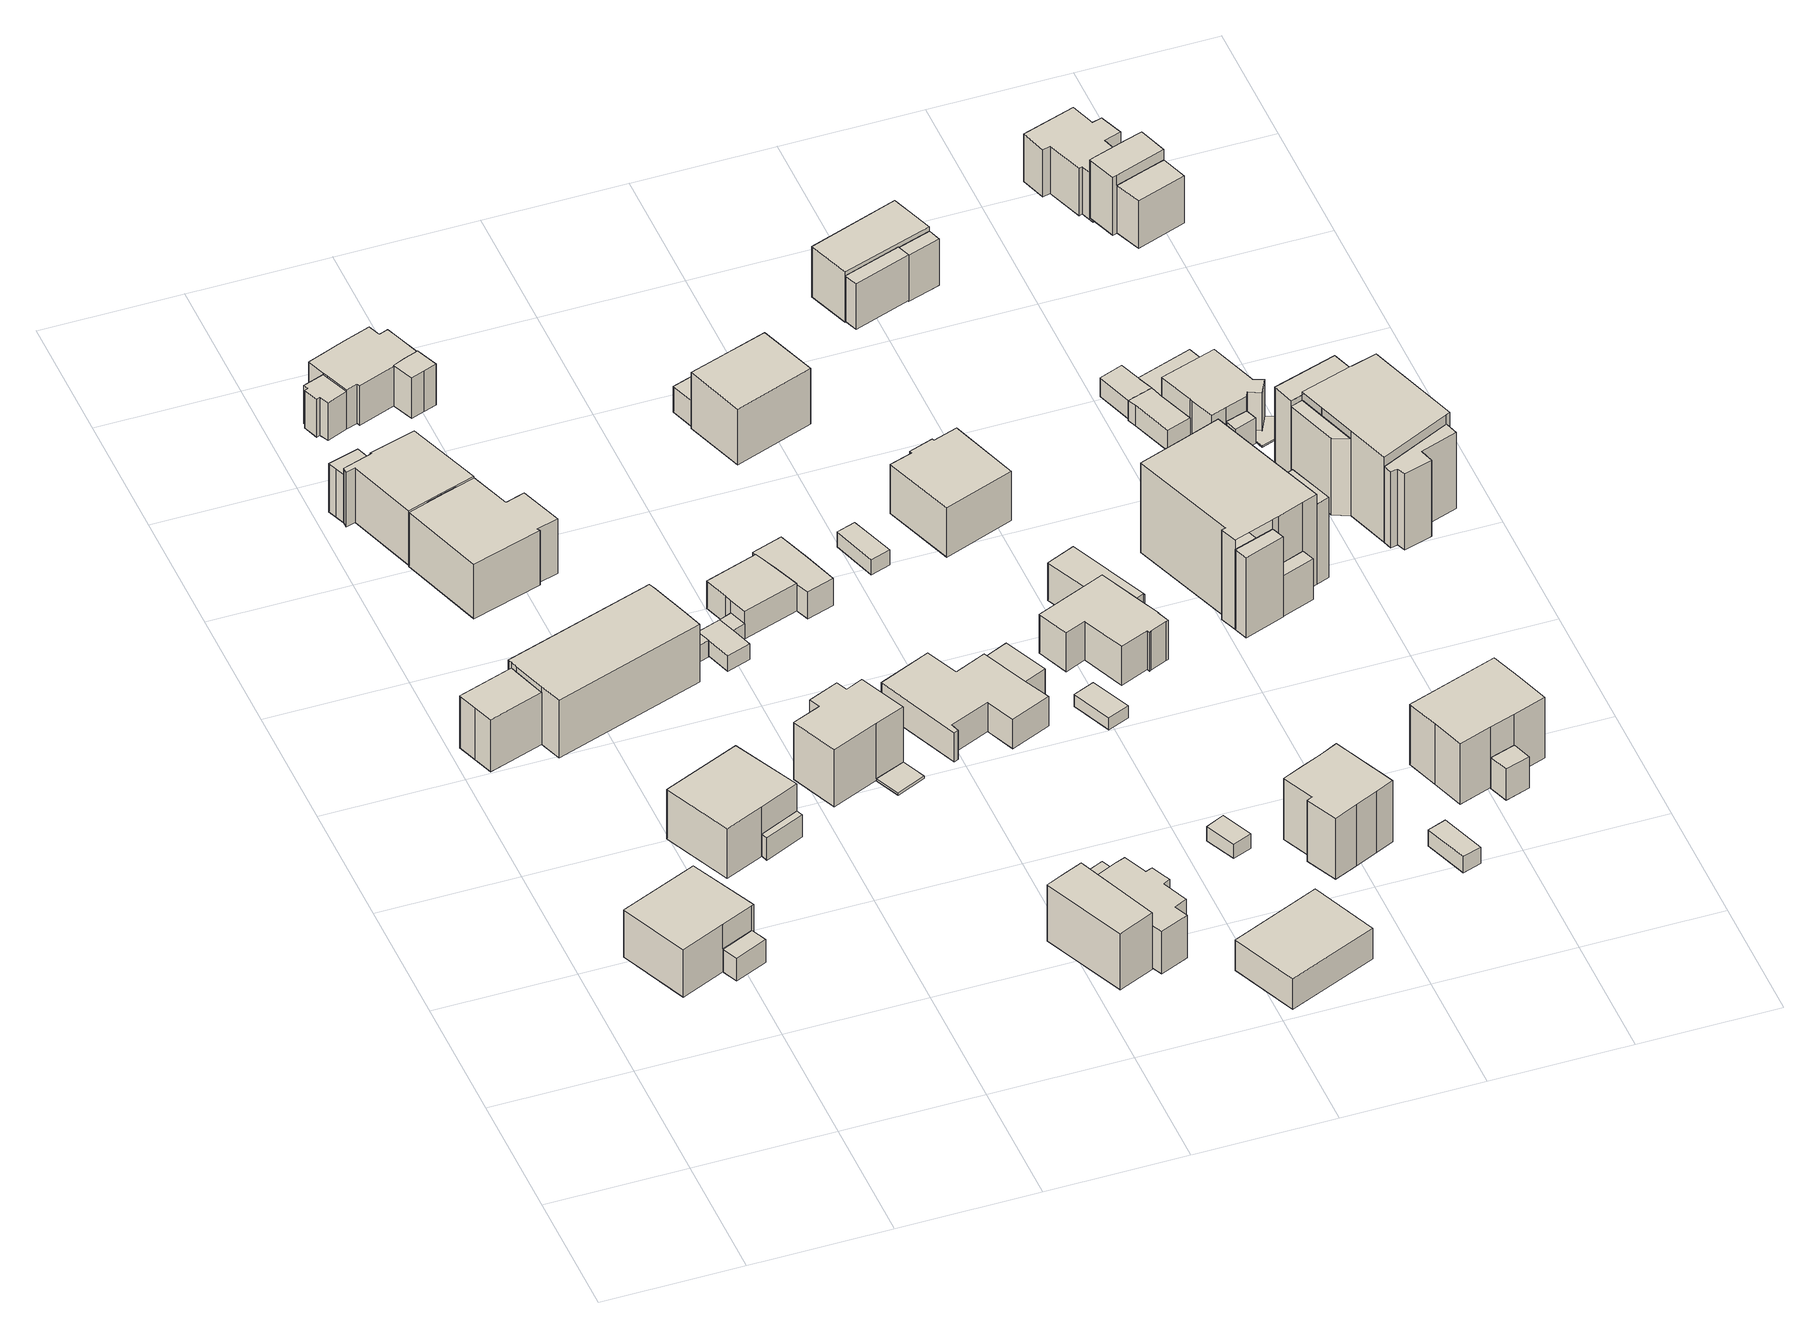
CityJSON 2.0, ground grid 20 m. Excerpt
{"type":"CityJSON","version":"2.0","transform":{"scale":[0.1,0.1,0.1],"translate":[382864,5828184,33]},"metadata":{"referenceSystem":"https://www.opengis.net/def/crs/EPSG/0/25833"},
"CityObjects":{
"building1":{"type":"Building","attributes":{"Gemeindeschluessel":"11000012","function":"31001_1010"},"address":[{"country":"Germany","locality":"Berlin","thoroughfareNumber":"64","thoroughfareName":"Gabrielenstraße"}],"children":["building1-1","building1-2"]},
"building1-1":{"type":"BuildingPart","attributes":{"BezugspunktDach":"2200","measuredHeight":9.48,"storeysAboveGround":2},"parents":["building1"],"geometry":[{"type":"Solid","lod":"1","boundaries":[[[[0,1,2,3,4,5]],[[6,7,8,9,10,11]],[[6,11,5,4]],[[7,6,4,3]],[[8,7,3,2]],[[9,8,2,1],[8,9,12,13]],[[10,9,1,0]],[[11,10,0,5]],[[12,9,8,13]]]]}]},
"building1-2":{"type":"BuildingPart","attributes":{"BezugspunktDach":"2200","measuredHeight":4.34,"storeysAboveGround":2},"parents":["building1"],"geometry":[{"type":"Solid","lod":"1","boundaries":[[[[14,15,13,12]],[[8,16,17,9]],[[16,8,13,15]],[[17,16,15,14]],[[9,17,14,12]],[[8,9,12,13]]]]}]},
"building2":{"type":"Building","attributes":{"Gemeindeschluessel":"11000012","function":"31001_1010"},"address":[{"country":"Germany","locality":"Berlin","thoroughfareNumber":"4, 6","thoroughfareName":"Holwedestraße"}],"children":["building2-1","building2-2"]},
"building2-1":{"type":"BuildingPart","attributes":{"BezugspunktDach":"2200","measuredHeight":11.89,"storeysAboveGround":2},"parents":["building2"],"geometry":[{"type":"Solid","lod":"1","boundaries":[[[[18,19,20,21,22,23,24,25,26]],[[27,28,29,30,31,32,33,34,35]],[[27,35,26,25]],[[28,27,25,24]],[[29,28,24,23]],[[30,29,23,22]],[[31,30,22,21]],[[32,31,21,20]],[[36,37,32,20,19]],[[34,38,36,19,18]],[[35,34,18,26]],[[33,32,37,36]],[[33,36,38,34]]]]}]},
"building2-2":{"type":"BuildingPart","attributes":{"BezugspunktDach":"2200","measuredHeight":9.59,"storeysAboveGround":2},"parents":["building2"],"geometry":[{"type":"Solid","lod":"1","boundaries":[[[[39,40,37,36,38,41]],[[34,33,32,42,43,44]],[[34,44,41,38]],[[42,32,37,40]],[[43,42,40,39]],[[44,43,39,41]],[[34,38,36,33]],[[32,33,36,37]]]]}]},
"building3":{"type":"Building","attributes":{"Gemeindeschluessel":"11000012","function":"31001_1010"},"address":[{"country":"Germany","locality":"Berlin","thoroughfareNumber":"62","thoroughfareName":"Gabrielenstraße"}],"children":["building3-1","building3-2"]},
"building3-1":{"type":"BuildingPart","attributes":{"BezugspunktDach":"2200","measuredHeight":10.37,"storeysAboveGround":2},"parents":["building3"],"geometry":[{"type":"MultiSurface","lod":"1","boundaries":[[[45,46,47,48,49]],[[50,51,52,53,54]],[[50,54,49,48]],[[51,50,48,47]],[[52,51,55,56,57,58,47,46]],[[53,52,46,45]],[[54,53,45,49]],[[58,57,56,55]]]}]},
"building3-2":{"type":"BuildingPart","attributes":{"BezugspunktDach":"2200","measuredHeight":3.69,"storeysAboveGround":2},"parents":["building3"],"geometry":[{"type":"Solid","lod":"1","boundaries":[[[[59,60,58,57]],[[55,61,62,56]],[[61,55,58,60]],[[62,61,60,59]],[[56,62,59,57]],[[56,57,58,55]]]]}]},
"building4":{"type":"Building","attributes":{"Gemeindeschluessel":"11000012","function":"31001_1010"},"address":[{"country":"Germany","locality":"Berlin","thoroughfareNumber":"5","thoroughfareName":"Holwedestraße"}],"children":["building4-1","building4-2"]},
"building4-1":{"type":"BuildingPart","attributes":{"BezugspunktDach":"2200","measuredHeight":11.78,"storeysAboveGround":2},"parents":["building4"],"geometry":[{"type":"MultiSurface","lod":"1","boundaries":[[[63,64,65,66,67,68,69,70,71,72]],[[73,74,75,76,77,78,79,80,81,82]],[[83,84,82,72,71]],[[74,85,83,71,70]],[[75,74,70,69]],[[76,75,69,68]],[[77,76,68,67]],[[78,77,67,66]],[[79,78,66,65]],[[80,79,65,64]],[[81,80,64,63]],[[82,81,63,72]],[[86,73,82,84,83]],[[83,85,74,73]]]}]},
"building4-2":{"type":"BuildingPart","attributes":{"BezugspunktDach":"2200","measuredHeight":8.67,"storeysAboveGround":2},"parents":["building4"],"geometry":[{"type":"Solid","lod":"1","boundaries":[[[[87,84,83,85,88,89,90]],[[91,92,74,73,82,93,94]],[[91,94,90,89]],[[92,91,89,88]],[[74,92,88,85]],[[93,82,84,87]],[[94,93,87,90]],[[74,85,83,73]],[[84,82,73,83]]]]}]},
"building5":{"type":"Building","attributes":{"Gemeindeschluessel":"11000012","BezugspunktDach":"2200","function":"31001_1010","measuredHeight":9.11,"storeysAboveGround":2},"address":[{"country":"Germany","locality":"Berlin","thoroughfareNumber":"7","thoroughfareName":"Holwedestraße"}],"geometry":[{"type":"Solid","lod":"1","boundaries":[[[[95,96,97,98,99,100,101,102]],[[103,104,105,106,107,108,109,110]],[[103,110,102,101]],[[104,103,101,100]],[[105,104,100,99]],[[106,105,99,98]],[[107,106,98,97]],[[108,107,97,96]],[[109,108,96,95]],[[110,109,95,102]]]]}]},
"building6":{"type":"Building","attributes":{"Gemeindeschluessel":"11000012","function":"31001_1010"},"address":[{"country":"Germany","locality":"Berlin","thoroughfareNumber":"5","thoroughfareName":"Schickstraße"}],"children":["building6-1","building6-2","building6-3"]},
"building6-1":{"type":"BuildingPart","attributes":{"BezugspunktDach":"2200","measuredHeight":6.98,"storeysAboveGround":2},"parents":["building6"],"geometry":[{"type":"MultiSurface","lod":"1","boundaries":[[[111,112,113,114,115,116,117,118,119,120,121,122,123]],[[124,125,126,127,128,129,130,131,132,133,134,135,136]],[[124,136,123,122]],[[125,124,122,121]],[[126,125,121,120]],[[127,126,120,119]],[[128,127,119,118]],[[129,128,118,117]],[[131,130,116,115]],[[132,131,115,114]],[[133,132,114,113]],[[137,138,113,112]],[[135,139,137,134,112,111]],[[136,135,111,123]],[[130,140,141,142,116]],[[129,117,142,141]],[[134,133,138,137]],[[134,137,139,135]]]}]},
"building6-2":{"type":"BuildingPart","attributes":{"BezugspunktDach":"2200","measuredHeight":6.28,"storeysAboveGround":2},"parents":["building6"],"geometry":[{"type":"MultiSurface","lod":"1","boundaries":[[[143,144,145,138,139,146,147,148]],[[149,150,135,133,151,152,153,154]],[[149,154,148,147]],[[150,149,147,146]],[[135,150,146,139]],[[135,134,133]],[[151,133,138,145]],[[152,151,145,144]],[[153,152,144,143]],[[154,153,143,148]],[[133,134,137,138,155]],[[139,137,134,135]]]}]},
"building6-3":{"type":"BuildingPart","attributes":{"BezugspunktDach":"2200","measuredHeight":7.21,"storeysAboveGround":2},"parents":["building6"],"geometry":[{"type":"MultiSurface","lod":"1","boundaries":[[[156,157,158,159,160,161]],[[141,129,162,163,164,130]],[[142,116,161,160]],[[165,117,142,141,160,159]],[[162,129,159,158]],[[163,162,158,157]],[[164,163,157,156]],[[130,164,156,161]],[[141,130,116,142]],[[129,166,141,142,117,165]]]}]},
"building7":{"type":"Building","attributes":{"Gemeindeschluessel":"11000012","BezugspunktDach":"2200","function":"31001_2463","measuredHeight":2.84,"storeysAboveGround":1},"address":[{"country":"Germany","locality":"Berlin","thoroughfareNumber":"4 (1)","thoroughfareName":"Holwedestraße"}],"geometry":[{"type":"Solid","lod":"1","boundaries":[[[[167,168,169,170,171]],[[172,173,174,175,176]],[[172,176,171,170]],[[173,172,170,169]],[[174,173,169,168]],[[175,174,168,167]],[[176,175,167,171]]]]}]},
"building8":{"type":"Building","attributes":{"Gemeindeschluessel":"11000012","function":"31001_1010"},"address":[{"country":"Germany","locality":"Berlin","thoroughfareNumber":"60","thoroughfareName":"Gabrielenstraße"}],"children":["building8-1","building8-2"]},
"building8-1":{"type":"BuildingPart","attributes":{"BezugspunktDach":"2200","measuredHeight":10.92,"storeysAboveGround":2},"parents":["building8"],"geometry":[{"type":"MultiSurface","lod":"1","boundaries":[[[177,178,179,180,181,182,183,184,185]],[[186,187,188,189,190,191,192,193,194]],[[186,194,185,184]],[[187,186,184,183]],[[188,187,183,182]],[[189,188,182,181]],[[190,189,181,180]],[[191,190,180,179]],[[195,196,191,179,178]],[[193,192,178,177]],[[194,193,177,185]],[[197,192,191,196,195]]]}]},
"building8-2":{"type":"BuildingPart","attributes":{"BezugspunktDach":"2200","measuredHeight":0.436,"storeysAboveGround":2},"parents":["building8"],"geometry":[{"type":"MultiSurface","lod":"1","boundaries":[[[198,199,196,195]],[[200,201,202,203]],[[200,203,192,191]],[[201,200,196,199]],[[202,201,199,198]],[[203,202,198,195]],[[191,192,195,196]]]}]},
"building9":{"type":"Building","attributes":{"Gemeindeschluessel":"11000012","BezugspunktDach":"2200","function":"31001_2463","measuredHeight":2.66,"storeysAboveGround":1},"address":[{"country":"Germany","locality":"Berlin","thoroughfareNumber":"8 (1)","thoroughfareName":"Holwedestraße"}],"geometry":[{"type":"Solid","lod":"1","boundaries":[[[[168,204,205,206,207,169]],[[208,209,210,211,212,213]],[[208,213,169,207]],[[209,208,207,206]],[[210,209,206,205]],[[211,210,205,204]],[[212,211,204,168]],[[213,212,168,169]]]]}]},
"building10":{"type":"Building","attributes":{"Gemeindeschluessel":"11000012","BezugspunktDach":"2200","function":"31001_2000","measuredHeight":2.43,"storeysAboveGround":1},"address":[{"country":"Germany","locality":"Berlin","thoroughfareNumber":"8 (2)","thoroughfareName":"Holwedestraße"}],"geometry":[{"type":"Solid","lod":"1","boundaries":[[[[206,214,215,207]],[[216,217,218,219]],[[216,219,207,215]],[[217,216,215,214]],[[218,217,214,206]],[[219,218,206,207]]]]}]},
"building11":{"type":"Building","attributes":{"Gemeindeschluessel":"11000012","function":"31001_1010"},"address":[{"country":"Germany","locality":"Berlin","thoroughfareNumber":"59A","thoroughfareName":"Gabrielenstraße"}],"children":["building11-1","building11-2","building11-3"]},
"building11-1":{"type":"BuildingPart","attributes":{"BezugspunktDach":"2200","measuredHeight":10.45,"storeysAboveGround":2},"parents":["building11"],"geometry":[{"type":"MultiSurface","lod":"1","boundaries":[[[220,221,222,223,224]],[[225,226,227,228,229]],[[225,229,224,223]],[[226,225,223,222]],[[227,226,230,222,221],[231,232,233,230],[232,234,235,236],[234,237,238,235]],[[228,227,221,220]],[[229,228,220,224]],[[238,237,234,235]],[[235,234,232,236]],[[233,232,231,230]]]}]},
"building11-2":{"type":"BuildingPart","attributes":{"BezugspunktDach":"2200","measuredHeight":9.71,"storeysAboveGround":2},"parents":["building11"],"geometry":[{"type":"Solid","lod":"1","boundaries":[[[[235,238,239,240,241,242,243,244,245,246,247,248,249,236]],[[250,251,252,253,254,255,256,257,258,259,260,237,234,232]],[[250,232,236,249],[250,261,233,232]],[[251,250,249,248]],[[252,251,248,247]],[[253,252,247,246]],[[254,253,246,245]],[[255,254,245,244]],[[256,255,244,243]],[[257,256,243,242]],[[258,257,242,241]],[[259,258,241,240]],[[260,259,240,239]],[[237,260,239,238]],[[261,250,232,233]],[[234,237,238,235]],[[232,234,235,236]]]]}]},
"building11-3":{"type":"BuildingPart","attributes":{"BezugspunktDach":"2200","measuredHeight":5.95,"storeysAboveGround":2},"parents":["building11"],"geometry":[{"type":"Solid","lod":"1","boundaries":[[[[230,233,261,262,263]],[[264,250,232,231,265]],[[264,265,263,262]],[[250,264,262,261]],[[265,231,230,263]],[[250,261,233,232]],[[231,232,233,230]]]]}]},
"building12":{"type":"Building","attributes":{"Gemeindeschluessel":"11000012","function":"31001_1010"},"address":[{"country":"Germany","locality":"Berlin","thoroughfareNumber":"8","thoroughfareName":"Holwedestraße"}],"children":["building12-1","building12-2"]},
"building12-1":{"type":"BuildingPart","attributes":{"BezugspunktDach":"2200","measuredHeight":5.38,"storeysAboveGround":1},"parents":["building12"],"geometry":[{"type":"MultiSurface","lod":"1","boundaries":[[[266,267,268,269,270,271,272]],[[273,274,275,276,277,278,279]],[[273,279,272,271]],[[280,281,271,270]],[[282,283,280,270,269]],[[276,275,269,268]],[[277,276,268,267]],[[278,277,267,266]],[[279,278,266,272]],[[274,273,281,280]],[[275,284,285,283,282]],[[285,286,274,280,283]]]}]},
"building12-2":{"type":"BuildingPart","attributes":{"BezugspunktDach":"2200","measuredHeight":5.27,"storeysAboveGround":1},"parents":["building12"],"geometry":[{"type":"MultiSurface","lod":"1","boundaries":[[[281,283,282,287,288,289,290,291,292]],[[293,294,295,296,297,275,285,273,298]],[[293,298,292,291]],[[294,293,291,290]],[[295,294,290,289]],[[296,295,289,288]],[[297,296,288,287]],[[275,297,287,282]],[[298,273,281,292]],[[285,275,282,283]],[[273,274,280,281]],[[285,283,280,274,299]]]}]},
"building13":{"type":"Building","attributes":{"Gemeindeschluessel":"11000012","BezugspunktDach":"2200","function":"31001_1010","measuredHeight":4.87,"storeysAboveGround":1},"address":[{"country":"Germany","locality":"Berlin","thoroughfareNumber":"58","thoroughfareName":"Gabrielenstraße"}],"geometry":[{"type":"Solid","lod":"1","boundaries":[[[[300,301,302,303,304,305,306,307,308,309,310]],[[311,312,313,314,315,316,317,318,319,320,321]],[[311,321,310,309]],[[312,311,309,308]],[[313,312,308,307]],[[314,313,307,306]],[[315,314,306,305]],[[316,315,305,304]],[[317,316,304,303]],[[318,317,303,302]],[[319,318,302,301]],[[320,319,301,300]],[[321,320,300,310]]]]}]},
"building14":{"type":"Building","attributes":{"Gemeindeschluessel":"11000012","BezugspunktDach":"2200","function":"31001_1010","measuredHeight":6.49,"storeysAboveGround":1},"address":[{"country":"Germany","locality":"Berlin","thoroughfareNumber":"59","thoroughfareName":"Gabrielenstraße"}],"geometry":[{"type":"Solid","lod":"1","boundaries":[[[[322,323,324,325]],[[326,327,328,329]],[[326,329,325,324]],[[327,326,324,323]],[[328,327,323,322]],[[329,328,322,325]]]]}]},
"building15":{"type":"Building","attributes":{"Gemeindeschluessel":"11000012","BezugspunktDach":"2200","function":"31001_2463","measuredHeight":2.48,"storeysAboveGround":1},"address":[{"country":"Germany","locality":"Berlin","thoroughfareNumber":"10 (1)","thoroughfareName":"Holwedestraße"}],"geometry":[{"type":"Solid","lod":"1","boundaries":[[[[330,331,332,333]],[[334,335,336,337]],[[334,337,333,332]],[[335,334,332,331]],[[336,335,331,330]],[[337,336,330,333]]]]}]},
"building16":{"type":"Building","attributes":{"Gemeindeschluessel":"11000012","BezugspunktDach":"2200","function":"31001_2463","measuredHeight":4.18,"storeysAboveGround":1},"address":[{"country":"Germany","locality":"Berlin","thoroughfareNumber":"58 (1)","thoroughfareName":"Gabrielenstraße"}],"geometry":[{"type":"Solid","lod":"1","boundaries":[[[[338,339,340,341,342]],[[343,344,345,346,347]],[[343,347,342,341]],[[344,343,341,340]],[[345,344,340,339]],[[346,345,339,338]],[[347,346,338,342]]]]}]},
"building17":{"type":"Building","attributes":{"Gemeindeschluessel":"11000012","BezugspunktDach":"2200","function":"31001_2463","measuredHeight":2.38,"storeysAboveGround":1},"address":[{"country":"Germany","locality":"Berlin","thoroughfareNumber":"59 (1)","thoroughfareName":"Gabrielenstraße"}],"geometry":[{"type":"Solid","lod":"1","boundaries":[[[[348,349,350,351]],[[352,353,354,355]],[[352,355,351,350]],[[353,352,350,349]],[[354,353,349,348]],[[355,354,348,351]]]]}]},
"building18":{"type":"Building","attributes":{"Gemeindeschluessel":"11000012","function":"31001_1010"},"address":[{"country":"Germany","locality":"Berlin","thoroughfareNumber":"9","thoroughfareName":"Holwedestraße"},{"country":"Germany","locality":"Berlin","thoroughfareNumber":"2","thoroughfareName":"Schickstraße"}],"children":["building18-1","building18-2"]},
"building18-1":{"type":"BuildingPart","attributes":{"BezugspunktDach":"2200","measuredHeight":10.88,"storeysAboveGround":2},"parents":["building18"],"geometry":[{"type":"MultiSurface","lod":"1","boundaries":[[[356,357,358,359,360,361]],[[362,363,364,365,366,367]],[[368,369,370,367,361,360]],[[371,368,362,360,359]],[[364,363,359,358]],[[365,364,358,357]],[[366,365,357,356]],[[367,366,356,361]],[[362,370,369,368]],[[363,362,368,371]]]}]},
"building18-2":{"type":"BuildingPart","attributes":{"BezugspunktDach":"2200","measuredHeight":4.29,"storeysAboveGround":2},"parents":["building18"],"geometry":[{"type":"MultiSurface","lod":"1","boundaries":[[[369,371,372,373]],[[374,375,376,377]],[[374,377,373,372]],[[375,374,372,371]],[[376,375,363,362,370]],[[377,376,369,373]],[[370,362,368,369]],[[371,368,362,363]]]}]},
"building19":{"type":"Building","attributes":{"Gemeindeschluessel":"11000012","BezugspunktDach":"2200","function":"31001_2463","measuredHeight":2.87,"storeysAboveGround":1},"address":[{"country":"Germany","locality":"Berlin","thoroughfareNumber":"56 (1)","thoroughfareName":"Gabrielenstraße"}],"geometry":[{"type":"Solid","lod":"1","boundaries":[[[[378,379,380,381]],[[382,383,384,385]],[[382,385,381,380]],[[383,382,380,379]],[[384,383,379,378]],[[385,384,378,381]]]]}]},
"building20":{"type":"Building","attributes":{"Gemeindeschluessel":"11000012","BezugspunktDach":"2200","function":"31001_1010","measuredHeight":9.71,"storeysAboveGround":2},"address":[{"country":"Germany","locality":"Berlin","thoroughfareNumber":"10","thoroughfareName":"Holwedestraße"}],"geometry":[{"type":"Solid","lod":"1","boundaries":[[[[386,387,388,389,390,391,392,393]],[[394,395,396,397,398,399,400,401]],[[394,401,393,392]],[[395,394,392,391]],[[396,395,391,390]],[[397,396,390,389]],[[398,397,389,388]],[[399,398,388,387]],[[400,399,387,386]],[[401,400,386,393]]]]}]},
"building21":{"type":"Building","attributes":{"Gemeindeschluessel":"11000012","function":"31001_1010"},"address":[{"country":"Germany","locality":"Berlin","thoroughfareNumber":"56","thoroughfareName":"Gabrielenstraße"}],"children":["building21-1","building21-2"]},
"building21-1":{"type":"BuildingPart","attributes":{"BezugspunktDach":"2200","measuredHeight":6.49,"storeysAboveGround":2},"parents":["building21"],"geometry":[{"type":"MultiSurface","lod":"1","boundaries":[[[402,403,404,405,406,407,408,409,410,411,412,413,414,415]],[[416,417,418,419,420,421,422,423,424,425,426,427,428,429]],[[416,429,415,414]],[[430,431,414,413]],[[432,430,413,412]],[[419,418,412,411]],[[420,419,411,410]],[[421,420,410,409]],[[422,421,409,408]],[[423,422,408,407]],[[424,423,407,406]],[[425,424,406,405]],[[426,425,405,404]],[[427,426,404,403]],[[428,427,403,402]],[[429,428,402,415]],[[417,416,431,430]],[[418,417,430,432]]]}]},
"building21-2":{"type":"BuildingPart","attributes":{"BezugspunktDach":"2200","measuredHeight":6.3,"storeysAboveGround":2},"parents":["building21"],"geometry":[{"type":"MultiSurface","lod":"1","boundaries":[[[431,430,432,433,434,435,436,437]],[[438,439,440,441,418,417,416,442]],[[438,442,437,436]],[[439,438,436,435]],[[440,439,435,434]],[[441,440,434,433]],[[418,441,433,432]],[[442,416,431,437]],[[417,418,432,430]],[[443,416,417,430,431]]]}]},
"building22":{"type":"Building","attributes":{"Gemeindeschluessel":"11000012","BezugspunktDach":"2200","function":"31001_1010","measuredHeight":12.47,"storeysAboveGround":1},"address":[{"country":"Germany","locality":"Berlin","thoroughfareNumber":"57","thoroughfareName":"Gabrielenstraße"}],"geometry":[{"type":"Solid","lod":"1","boundaries":[[[[444,445,446,447,448,449,450,451,452,453]],[[454,455,456,457,458,459,460,461,462,463]],[[454,463,453,452]],[[455,454,452,451]],[[456,455,451,450]],[[457,456,450,449]],[[458,457,449,448]],[[459,458,448,447]],[[460,459,447,446]],[[461,460,446,445]],[[462,461,445,444]],[[463,462,444,453]]]]}]},
"building23":{"type":"Building","attributes":{"Gemeindeschluessel":"11000012","BezugspunktDach":"2200","function":"31001_2463","measuredHeight":3.12,"storeysAboveGround":1},"address":[{"country":"Germany","locality":"Berlin","thoroughfareNumber":"57 (1)","thoroughfareName":"Gabrielenstraße"}],"geometry":[{"type":"Solid","lod":"1","boundaries":[[[[464,465,466,467]],[[468,469,470,471]],[[468,471,467,466]],[[469,468,466,465]],[[470,469,465,464]],[[471,470,464,467]]]]}]},
"building24":{"type":"Building","attributes":{"Gemeindeschluessel":"11000012","BezugspunktDach":"2200","function":"51009_1610","measuredHeight":8.04,"storeysAboveGround":0},"address":[{"country":"Germany","locality":"Berlin"}],"geometry":[{"type":"Solid","lod":"1","boundaries":[[[[472,473,474,475]],[[476,477,478,479]],[[476,479,475,474]],[[477,476,474,473]],[[478,477,473,472]],[[479,478,472,475]]]]}]},
"building25":{"type":"Building","attributes":{"Gemeindeschluessel":"11000012","function":"31001_1010"},"address":[{"country":"Germany","locality":"Berlin","thoroughfareNumber":"11","thoroughfareName":"Holwedestraße"}],"children":["building25-1","building25-2"]},
"building25-1":{"type":"BuildingPart","attributes":{"BezugspunktDach":"2200","measuredHeight":9.1,"storeysAboveGround":2},"parents":["building25"],"geometry":[{"type":"MultiSurface","lod":"1","boundaries":[[[480,481,482,483]],[[484,485,486,487]],[[484,487,483,482]],[[485,484,482,481]],[[486,485,488,489,490,481,480]],[[487,486,480,483]],[[490,489,488,485]]]}]},
"building25-2":{"type":"BuildingPart","attributes":{"BezugspunktDach":"2200","measuredHeight":7.71,"storeysAboveGround":2},"parents":["building25"],"geometry":[{"type":"MultiSurface","lod":"1","boundaries":[[[491,492,490,489]],[[485,493,494,488]],[[493,485,490,492]],[[494,493,492,491]],[[488,494,491,489]],[[495,485,488,489,490]]]}]},
"building26":{"type":"Building","attributes":{"Gemeindeschluessel":"11000012","function":"31001_1010"},"address":[{"country":"Germany","locality":"Berlin","thoroughfareNumber":"54","thoroughfareName":"Gabrielenstraße"}],"children":["building26-1","building26-2","building26-3","building26-4"]},
"building26-1":{"type":"BuildingPart","attributes":{"BezugspunktDach":"2200","measuredHeight":16.88,"storeysAboveGround":3},"parents":["building26"],"geometry":[{"type":"MultiSurface","lod":"1","boundaries":[[[496,497,498,499,500,501,502,503,504,505,506]],[[507,508,509,510,511,512,513,514,515,516,517]],[[507,517,506,505]],[[508,507,505,504]],[[509,508,504,503]],[[518,519,509,503,502]],[[511,510,502,501]],[[520,521,522,523,512,511,501,500]],[[524,520,523,525,513,512,500,499]],[[515,514,498,497]],[[516,515,497,496]],[[517,516,496,506]],[[510,509,519,518]],[[523,522,521,520]],[[525,523,520,524]],[[513,526,527,514]]]}]},
"building26-2":{"type":"BuildingPart","attributes":{"BezugspunktDach":"2200","measuredHeight":13.47,"storeysAboveGround":3},"parents":["building26"],"geometry":[{"type":"MultiSurface","lod":"1","boundaries":[[[518,528,529,519]],[[530,531,510,509]],[[530,509,519,529]],[[531,530,529,528]],[[510,531,528,518]],[[509,532,510,518,519,533]]]}]},
"building26-3":{"type":"BuildingPart","attributes":{"BezugspunktDach":"2200","measuredHeight":13.47,"storeysAboveGround":3},"parents":["building26"],"geometry":[{"type":"MultiSurface","lod":"1","boundaries":[[[534,535,526,527]],[[513,536,537,514]],[[538,524,526,535]],[[536,513,525,539]],[[537,536,535,534]],[[514,537,534,527]],[[513,514,527,526]],[[539,525,524,538]]]}]},
"building26-4":{"type":"BuildingPart","attributes":{"BezugspunktDach":"2200","measuredHeight":6.82,"storeysAboveGround":3},"parents":["building26"],"geometry":[{"type":"MultiSurface","lod":"1","boundaries":[[[538,540,521,524]],[[522,541,539,525]],[[541,522,521,540]],[[539,541,540,538]],[[522,523,520,521]],[[525,524,520,523]],[[525,539,538,524]]]}]},
"building27":{"type":"Building","attributes":{"Gemeindeschluessel":"11000012","function":"31001_1010"},"address":[{"country":"Germany","locality":"Berlin","thoroughfareNumber":"55","thoroughfareName":"Gabrielenstraße"}],"children":["building27-1","building27-2"]},
"building27-1":{"type":"BuildingPart","attributes":{"BezugspunktDach":"2200","measuredHeight":12.76,"storeysAboveGround":2},"parents":["building27"],"geometry":[{"type":"MultiSurface","lod":"1","boundaries":[[[542,543,544,545,546,547,548,549]],[[550,551,552,553,554,555,556,557]],[[550,557,549,548]],[[551,550,548,547]],[[552,551,547,546]],[[553,552,546,545]],[[554,558,559,545,544]],[[555,554,544,543]],[[556,555,543,542]],[[557,556,542,549]],[[553,559,558,554]]]}]},
"building27-2":{"type":"BuildingPart","attributes":{"BezugspunktDach":"2200","measuredHeight":5.26,"storeysAboveGround":2},"parents":["building27"],"geometry":[{"type":"MultiSurface","lod":"1","boundaries":[[[560,561,559,558]],[[562,563,564,565]],[[562,565,566,554,553,559]],[[563,562,559,561]],[[564,563,561,560]],[[565,564,560,558]],[[558,559,553,554,566]]]}]},
"building28":{"type":"Building","attributes":{"Gemeindeschluessel":"11000012","BezugspunktDach":"2200","function":"31001_2463","measuredHeight":3.09,"storeysAboveGround":1},"address":[{"country":"Germany","locality":"Berlin","thoroughfareNumber":"54 (2)","thoroughfareName":"Gabrielenstraße"}],"geometry":[{"type":"Solid","lod":"1","boundaries":[[[[567,568,569,570,571,572]],[[573,574,575,576,577,578]],[[573,578,572,571]],[[574,573,571,570]],[[575,574,570,569]],[[576,575,569,568]],[[577,576,568,567]],[[578,577,567,572]]]]}]},
"building29":{"type":"Building","attributes":{"Gemeindeschluessel":"11000012","BezugspunktDach":"2200","function":"31001_2463","measuredHeight":3.4,"storeysAboveGround":1},"address":[{"country":"Germany","locality":"Berlin","thoroughfareNumber":"54 (1)","thoroughfareName":"Gabrielenstraße"}],"geometry":[{"type":"Solid","lod":"1","boundaries":[[[[579,580,581,582,568,567]],[[583,584,585,586,587,588]],[[583,588,567,568]],[[584,583,568,582]],[[585,584,582,581]],[[586,585,581,580]],[[587,586,580,579]],[[588,587,579,567]]]]}]},
"building30":{"type":"Building","attributes":{"Gemeindeschluessel":"11000012","BezugspunktDach":"2200","function":"31001_2463","measuredHeight":3.13,"storeysAboveGround":1},"address":[{"country":"Germany","locality":"Berlin","thoroughfareNumber":"50 (2)","thoroughfareName":"Gabrielenstraße"}],"geometry":[{"type":"Solid","lod":"1","boundaries":[[[[569,568,582,589,590,570]],[[591,592,593,594,595,596]],[[591,596,570,590]],[[592,591,590,589]],[[593,592,589,582]],[[594,593,582,568]],[[595,594,568,569]],[[596,595,569,570]]]]}]},
"building31":{"type":"Building","attributes":{"Gemeindeschluessel":"11000012","BezugspunktDach":"2200","function":"31001_2000","measuredHeight":4.17,"storeysAboveGround":1},"address":[{"country":"Germany","locality":"Berlin","thoroughfareNumber":"52 (2)","thoroughfareName":"Gabrielenstraße"}],"geometry":[{"type":"Solid","lod":"1","boundaries":[[[[597,598,599,600]],[[601,602,603,604]],[[601,604,600,599]],[[602,601,599,598]],[[603,602,598,597]],[[604,603,597,600]]]]}]},
"building32":{"type":"Building","attributes":{"Gemeindeschluessel":"11000012","BezugspunktDach":"2200","function":"31001_1010","measuredHeight":6.71,"storeysAboveGround":2},"address":[{"country":"Germany","locality":"Berlin","thoroughfareNumber":"50 (1)","thoroughfareName":"Gabrielenstraße"}],"geometry":[{"type":"Solid","lod":"1","boundaries":[[[[605,606,607,608,609,610,611,612,613,614,615]],[[616,617,618,619,620,621,622,623,624,625,626]],[[616,626,615,614]],[[617,616,614,613]],[[618,617,613,612]],[[619,618,612,611]],[[620,619,611,610]],[[621,620,610,609]],[[622,621,609,608]],[[623,622,608,607]],[[624,623,607,606]],[[625,624,606,605]],[[626,625,605,615]]]]}]},
"building33":{"type":"Building","attributes":{"Gemeindeschluessel":"11000012","BezugspunktDach":"2200","function":"31001_2000","measuredHeight":0.195,"storeysAboveGround":1},"address":[{"country":"Germany","locality":"Berlin","thoroughfareNumber":"52 (1)","thoroughfareName":"Gabrielenstraße"}],"geometry":[{"type":"Solid","lod":"1","boundaries":[[[[627,628,629,630,631,632,633,634]],[[635,636,637,638,639,640,641,642]],[[635,642,634,633]],[[636,635,633,632]],[[637,636,632,631]],[[638,637,631,630]],[[639,638,630,629]],[[640,639,629,628]],[[641,640,628,627]],[[642,641,627,634]]]]}]},
"building34":{"type":"Building","attributes":{"Gemeindeschluessel":"11000012","function":"31001_1010"},"address":[{"country":"Germany","locality":"Berlin","thoroughfareNumber":"52","thoroughfareName":"Gabrielenstraße"}],"children":["building34-1","building34-2","building34-3","building34-4"]},
"building34-1":{"type":"BuildingPart","attributes":{"BezugspunktDach":"2200","measuredHeight":15.62,"storeysAboveGround":3},"parents":["building34"],"geometry":[{"type":"MultiSurface","lod":"1","boundaries":[[[643,644,645,646,647,648,649]],[[650,651,652,653,654,655,656]],[[657,658,659,658,660,649,648]],[[651,650,648,647]],[[652,651,647,646]],[[653,652,646,645]],[[661,662,663,645,644]],[[655,654,644,643]],[[659,658,657,650]],[[656,660,658,659]],[[654,653,663,662,661]],[[655,664,665,656]]]}]},
"building34-2":{"type":"BuildingPart","attributes":{"BezugspunktDach":"2200","measuredHeight":12.79,"storeysAboveGround":3},"parents":["building34"],"geometry":[{"type":"Solid","lod":"1","boundaries":[[[[666,667,668,669,670,671,663,662]],[[653,672,673,674,675,676,677,654]],[[672,653,663,671]],[[673,672,671,670]],[[674,673,670,669]],[[675,674,669,668]],[[676,675,668,667]],[[677,676,667,666]],[[654,677,666,662]],[[653,654,662,663]]]]}]},
"building34-3":{"type":"BuildingPart","attributes":{"BezugspunktDach":"2200","measuredHeight":12.81,"storeysAboveGround":3},"parents":["building34"],"geometry":[{"type":"MultiSurface","lod":"1","boundaries":[[[678,664,665,679]],[[656,655,680,681]],[[680,655,664,678]],[[681,680,678,679]],[[656,665,664,655]]]}]},
"building34-4":{"type":"BuildingPart","attributes":{"BezugspunktDach":"2200","measuredHeight":14.61,"storeysAboveGround":3},"parents":["building34"],"geometry":[{"type":"MultiSurface","lod":"1","boundaries":[[[682,658,657,683,684]],[[685,650,659,681,686]],[[685,686,684,683]],[[650,685,683,657]],[[681,679,665,660,682]],[[686,681,682,684]],[[659,650,687,657,658]],[[659,658,660,656,688]],[[656,665,679,681]]]}]},
"building35":{"type":"Building","attributes":{"Gemeindeschluessel":"11000012","function":"31001_1010"},"address":[{"country":"Germany","locality":"Berlin","thoroughfareNumber":"2","thoroughfareName":"Riemerstraße"}],"children":["building35-1","building35-2","building35-3"]},
"building35-1":{"type":"BuildingPart","attributes":{"BezugspunktDach":"2200","measuredHeight":9.7,"storeysAboveGround":3},"parents":["building35"],"geometry":[{"type":"MultiSurface","lod":"1","boundaries":[[[689,690,691,692,693,694,695]],[[696,697,698,699,700,701,702]],[[696,702,695,694]],[[703,704,705,696,694,693]],[[698,697,693,692]],[[699,698,692,691]],[[700,699,691,690],[706,707,708,709,710,711]],[[701,700,690,689]],[[702,701,689,695]],[[697,696,705,704,703]],[[707,706,711,708]],[[711,710,709,708]]]}]},
"building35-2":{"type":"BuildingPart","attributes":{"BezugspunktDach":"2200","measuredHeight":7.89,"storeysAboveGround":3},"parents":["building35"],"geometry":[{"type":"MultiSurface","lod":"1","boundaries":[[[712,713,714,715,705,704,716,717,718,719,720,721]],[[722,723,724,725,726,727,728,729,730,731,732,733]],[[722,733,721,720]],[[723,722,720,719]],[[724,723,719,718]],[[725,724,718,717]],[[726,725,717,716]],[[727,726,716,704]],[[728,727,697,696,705]],[[729,728,705,715]],[[730,729,715,714]],[[731,730,714,713]],[[732,731,713,712]],[[733,732,712,721]],[[705,696,697,704]]]}]},
"building35-3":{"type":"BuildingPart","attributes":{"BezugspunktDach":"2200","measuredHeight":8.85,"storeysAboveGround":3},"parents":["building35"],"geometry":[{"type":"MultiSurface","lod":"1","boundaries":[[[734,735,709,708,707]],[[711,710,736,737,706]],[[736,710,709,735]],[[737,736,735,734]],[[706,737,734,707]],[[711,706,707,708]],[[738,710,711,708,709]]]}]}
},
"vertices":[
[99,285,104],[163,313,104],[210,334,104],[213,335,104],[168,432,104],[56,384,104],[168,432,25],[213,335,25],[210,334,25],[163,313,25],[99,285,25],[56,384,25],[163,313,63],[210,334,63],
[173,290,63],[220,311,63],[220,311,25],[173,290,25],
[85,860,122],[88,850,122],[104,802,122],[115,770,122],[333,844,122],[324,872,122],[304,931,122],[301,939,122],[83,866,122],[301,939,26],[304,931,26],[324,872,26],[333,844,26],[115,770,26],[104,802,26],[88,850,26],[85,860,26],[83,866,26],[88,850,113],[104,802,113],[85,860,113],
[15,804,113],[25,776,113],[5,833,113],[25,776,26],[15,804,26],[5,833,26],
[231,478,109],[287,502,109],[344,528,109],[298,624,109],[187,576,109],[298,624,26],[344,528,26],[287,502,26],[231,478,26],[187,576,26],[344,528,27],[287,502,27],[287,502,64],[344,528,64],
[290,492,64],[348,518,64],[348,518,27],[290,492,27],
[21,1280,118],[35,1284,118],[69,1183,118],[119,1200,118],[169,1216,118],[130,1325,118],[81,1310,118],[63,1305,118],[64,1303,118],[21,1289,118],[64,1303,27],[63,1305,27],[81,1310,27],[130,1325,27],[169,1216,27],[119,1200,27],[69,1183,27],[35,1284,27],[21,1280,27],[21,1289,27],[64,1303,108],[21,1289,108],[63,1305,108],[64,1303,70],
[16,1302,108],[59,1316,108],[55,1328,108],[11,1315,108],[55,1328,27],[59,1316,27],[16,1302,27],[11,1315,27],
[110,1060,116],[211,1091,116],[209,1095,116],[240,1104,116],[218,1166,116],[190,1157,116],[169,1216,116],[69,1183,116],[169,1216,25],[190,1157,25],[218,1166,25],[240,1104,25],[209,1095,25],[211,1091,25],[110,1060,25],[69,1183,25],
[73,1498,92],[76,1490,92],[89,1457,92],[105,1463,92],[107,1458,92],[160,1478,92],[198,1493,92],[184,1532,92],[178,1547,92],[165,1542,92],[158,1560,92],[119,1546,92],[63,1524,92],[119,1546,26],[158,1560,26],[165,1542,26],[178,1547,26],[184,1532,26],[198,1493,26],[160,1478,26],[107,1458,26],[105,1463,26],[89,1457,26],[76,1490,26],[73,1498,26],[63,1524,26],[76,1490,89],[89,1457,89],[73,1498,89],[168,1481,26],[179,1486,26],[179,1486,92],
[48,1456,89],[53,1458,89],[59,1445,89],[42,1487,89],[45,1480,89],[40,1478,89],[45,1480,26],[42,1487,26],[59,1445,26],[53,1458,26],[48,1456,26],[40,1478,26],[89,1457,39],
[173,1447,94],[192,1454,94],[211,1461,94],[198,1493,94],[179,1486,94],[160,1478,94],[211,1461,26],[192,1454,26],[173,1447,26],[198,1493,37],[196,1492,26],
[324,872,55],[360,884,55],[353,904,55],[341,944,55],[304,931,55],[341,944,27],[353,904,27],[360,884,27],[324,872,27],[304,931,27],
[406,558,122],[474,587,122],[517,605,122],[487,673,122],[462,662,122],[455,678,122],[411,659,122],[418,643,122],[377,626,122],[418,643,27],[411,659,27],[455,678,27],[462,662,27],[487,673,27],[517,605,27],[474,587,27],[406,558,27],[377,626,27],[474,587,30],[517,605,30],[474,587,28],
[490,551,30],[532,570,30],[517,605,26],[532,570,26],[490,551,26],[474,587,26],
[372,847,55],[406,859,55],[396,891,55],[387,916,55],[387,916,29],[396,891,29],[406,859,29],[372,847,29],[360,884,29],[353,904,29],
[414,897,55],[405,923,55],[405,923,31],[414,897,31],[396,891,31],[387,916,31],
[627,122,101],[679,145,101],[629,267,101],[601,255,101],[574,243,101],[601,255,7],[629,267,7],[679,145,7],[627,122,7],[574,243,7],[629,267,69],[629,267,9],[634,254,9],[634,254,69],[655,203,9],[655,203,80],[634,254,80],[679,145,9],[679,145,80],
[686,130,80],[727,148,80],[718,169,80],[737,177,80],[721,215,80],[731,220,80],[725,233,80],[718,249,80],[708,245,80],[693,280,80],[677,274,80],[677,274,9],[693,280,9],[708,245,9],[718,249,9],[725,233,9],[731,220,9],[721,215,9],[737,177,9],[718,169,9],[727,148,9],[686,130,9],[677,274,69],
[668,295,69],[625,276,69],[668,295,9],[625,276,9],
[402,933,76],[405,923,76],[414,897,76],[494,924,76],[480,960,76],[466,995,76],[390,969,76],[466,995,30],[480,960,30],[494,924,30],[414,897,30],[405,923,30],[402,933,30],[390,969,30],[480,960,75],[466,995,75],[494,924,75],[483,953,75],[487,941,30],[483,953,30],[482,954,30],
[494,925,75],[502,905,75],[541,918,75],[525,967,75],[508,1016,75],[464,1001,75],[508,1016,30],[525,967,30],[541,918,30],[502,905,30],[494,925,30],[464,1001,30],[481,957,30],
[585,602,60],[591,605,60],[587,617,60],[645,642,60],[663,600,60],[721,625,60],[702,667,60],[674,731,60],[629,711,60],[608,758,60],[533,725,60],[608,758,11],[629,711,11],[674,731,11],[702,667,11],[721,625,11],[663,600,11],[645,642,11],[587,617,11],[591,605,11],[585,602,11],[533,725,11],
[817,10,58],[946,65,58],[905,162,58],[776,106,58],[905,162,7],[946,65,7],[817,10,7],[776,106,7],
[608,959,52],[637,969,52],[614,1034,52],[587,1025,52],[614,1034,27],[637,969,27],[608,959,27],[587,1025,27],
[702,667,54],[738,683,54],[735,690,54],[710,747,54],[674,731,54],[710,747,12],[735,690,12],[738,683,12],[702,667,12],[674,731,12],
[847,298,40],[874,309,40],[854,355,40],[827,342,40],[854,355,16],[874,309,16],[847,298,16],[827,342,16],
[527,1221,116],[641,1262,116],[611,1347,116],[570,1333,116],[546,1325,116],[497,1308,116],[546,1325,23],[570,1333,23],[611,1347,23],[641,1262,23],[527,1221,23],[497,1308,23],[546,1325,64],[501,1309,64],[501,1309,23],[570,1333,64],
[557,1371,64],[488,1347,64],[557,1371,21],[570,1333,21],[501,1309,21],[488,1347,21],
[784,577,44],[815,590,44],[790,648,44],[759,635,44],[790,648,24],[815,590,24],[784,577,24],[759,635,24],
[709,956,110],[810,993,110],[775,1096,110],[740,1084,110],[739,1087,110],[704,1075,110],[705,1071,110],[672,1060,110],[705,1071,28],[704,1075,28],[739,1087,28],[740,1084,28],[775,1096,28],[810,993,28],[709,956,28],[672,1060,28],
[772,697,92],[802,710,92],[828,648,92],[869,665,92],[871,661,92],[874,663,92],[898,673,92],[901,674,92],[894,692,92],[895,692,92],[878,730,92],[854,786,92],[826,774,92],[753,743,92],[826,774,27],[854,786,27],[878,730,27],[895,692,27],[894,692,27],[901,674,27],[898,673,27],[874,663,27],[871,661,27],[869,665,27],[828,648,27],[802,710,27],[772,697,27],[753,743,27],[854,786,90],[826,774,90],[878,730,90],
[890,735,90],[890,733,90],[892,734,90],[840,852,90],[799,834,90],[840,852,27],[892,734,27],[890,733,27],[890,735,27],[799,834,27],[826,774,48],
[943,273,110],[935,269,110],[956,224,110],[990,239,110],[1023,254,110],[1049,266,110],[1008,358,110],[981,345,110],[949,331,110],[922,319,110],[949,331,8],[981,345,8],[1008,358,8],[1049,266,8],[1023,254,8],[990,239,8],[956,224,8],[935,269,8],[943,273,8],[922,319,8],
[1114,186,28],[1141,195,28],[1118,260,28],[1091,250,28],[1118,260,1],[1141,195,1],[1114,186,1],[1091,250,1],
[756,1403,107],[838,1432,107],[831,1451,107],[749,1423,107],[831,1451,31],[838,1432,31],[756,1403,31],[749,1423,31],
[749,1423,113],[879,1467,113],[856,1530,113],[727,1484,113],[856,1530,29],[879,1467,29],[749,1423,29],[727,1484,29],[831,1451,29],[831,1451,106],[879,1467,106],
[838,1432,106],[885,1448,106],[885,1448,29],[838,1432,29],[879,1467,45],
[999,728,173],[993,726,173],[1002,702,173],[1060,722,173],[1069,725,173],[1107,739,173],[1129,747,173],[1105,813,173],[1064,927,173],[1004,905,173],[943,883,173],[1004,905,23],[1064,927,23],[1105,813,23],[1129,747,23],[1107,739,23],[1069,725,23],[1060,722,23],[1002,702,23],[993,726,23],[999,728,23],[943,883,23],[1129,747,157],[1105,813,157],[1069,725,92],[1107,739,92],[1107,739,24],[1069,725,24],[1060,722,92],[1060,722,24],[1060,722,157],[1002,702,157],
[1148,754,157],[1124,820,157],[1124,820,23],[1148,754,23],[1106,809,23],[1105,813,151],
[1009,682,157],[1067,703,157],[1067,703,23],[1009,682,23],[1067,703,92],[1067,703,24],
[1114,720,92],[1114,720,24],
[1138,350,109],[1154,303,109],[1202,320,109],[1238,332,109],[1286,349,109],[1270,396,109],[1253,443,109],[1122,397,109],[1253,443,8],[1270,396,8],[1286,349,8],[1238,332,8],[1202,320,8],[1154,303,8],[1138,350,8],[1122,397,8],[1202,320,58],[1238,332,58],
[1212,292,58],[1248,304,58],[1238,332,6],[1248,304,6],[1212,292,6],[1202,320,6],[1202,320,43],
[1017,1123,60],[1053,1135,60],[1045,1155,60],[1044,1159,60],[1033,1189,60],[999,1176,60],[1033,1189,29],[1044,1159,29],[1045,1155,29],[1053,1135,29],[1017,1123,29],[999,1176,29],
[1022,1110,60],[1043,1051,60],[1078,1063,60],[1059,1115,60],[1053,1135,26],[1059,1115,26],[1078,1063,26],[1043,1051,26],[1022,1110,26],[1017,1123,26],
[1140,1142,60],[1124,1187,60],[1124,1187,28],[1140,1142,28],[1059,1115,28],[1053,1135,28],[1045,1155,28],[1044,1159,28],
[1121,1014,68],[1152,1025,68],[1146,1042,68],[1115,1032,68],[1146,1042,26],[1152,1025,26],[1121,1014,26],[1115,1032,26],
[1078,1063,92],[1079,1059,92],[1092,1024,92],[1115,1032,92],[1146,1042,92],[1150,1050,92],[1167,1042,92],[1179,1065,92],[1165,1070,92],[1140,1142,92],[1059,1115,92],[1140,1142,25],[1165,1070,25],[1179,1065,25],[1167,1042,25],[1150,1050,25],[1146,1042,25],[1115,1032,25],[1092,1024,25],[1079,1059,25],[1078,1063,25],[1059,1115,25],
[1152,1025,30],[1156,1013,30],[1202,1029,30],[1191,1061,30],[1179,1065,30],[1167,1042,30],[1150,1050,30],[1146,1042,30],[1150,1050,28],[1167,1042,28],[1179,1065,28],[1191,1061,28],[1202,1029,28],[1156,1013,28],[1152,1025,28],[1146,1042,28],
[1215,852,168],[1236,789,168],[1338,838,168],[1344,841,168],[1297,979,168],[1260,968,168],[1184,944,168],[1260,968,26],[1297,979,26],[1344,841,26],[1338,838,26],[1236,789,26],[1215,852,26],[1184,944,26],[1260,968,163],[1214,953,163],[1214,953,26],[1184,944,163],[1236,789,68],[1236,789,153],[1338,838,153],[1215,852,154],[1184,944,154],
[1240,776,153],[1250,779,153],[1255,766,153],[1296,779,153],[1290,799,153],[1344,818,153],[1344,818,26],[1290,799,26],[1296,779,26],[1255,766,26],[1250,779,26],[1240,776,26],
[1192,862,154],[1167,938,154],[1192,862,26],[1167,938,26],
[1167,938,163],[1249,1000,163],[1157,970,163],[1249,1000,26],[1157,970,26],[1260,968,144],[1187,945,26],
[1124,1460,126],[1130,1462,126],[1203,1487,126],[1189,1529,126],[1164,1521,126],[1114,1504,126],[1109,1502,126],[1114,1504,29],[1164,1521,29],[1189,1529,29],[1203,1487,29],[1130,1462,29],[1124,1460,29],[1109,1502,29],[1164,1521,50],[1164,1521,97],[1114,1504,97],[1130,1462,30],[1130,1462,109],[1167,1475,109],[1203,1487,109],[1203,1487,30],[1167,1475,30],
[1072,1572,97],[1083,1575,97],[1102,1522,97],[1107,1524,97],[1151,1561,97],[1176,1569,97],[1163,1603,97],[1149,1599,97],[1137,1635,97],[1060,1609,97],[1137,1635,18],[1149,1599,18],[1163,1603,18],[1176,1569,18],[1151,1561,18],[1164,1521,18],[1114,1504,18],[1107,1524,18],[1102,1522,18],[1083,1575,18],[1072,1572,18],[1060,1609,18],
[1145,1424,109],[1216,1449,109],[1216,1449,30],[1145,1424,30],[1203,1487,49]
]}
